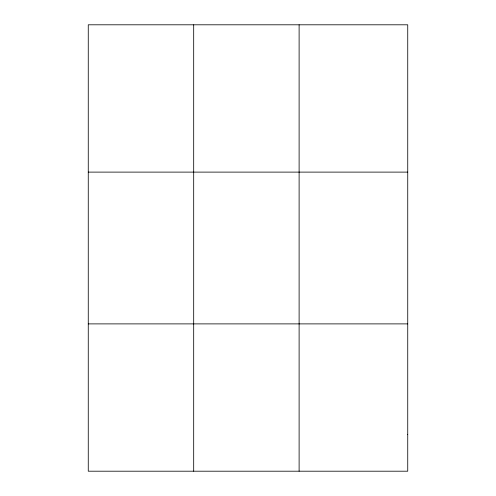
<?xml version="1.0" encoding="UTF-8"?>
<svg xmlns="http://www.w3.org/2000/svg" width="496" height="496" viewBox="0 0 496 496"><rect width="100%" height="100%" fill="white"/><g stroke="black" fill="none" stroke-linecap="round" stroke-linejoin="round"><path stroke-width="0.74" d="M193.688 24.8L193.688 471.2M299.113 24.8L299.113 471.2M88.263 172.112L407.737 172.112M88.263 323.888L407.737 323.888M407.737 434.372L407.737 471.2L88.263 471.2L88.263 24.8L407.737 24.8L407.737 434.372"/></g></svg>
